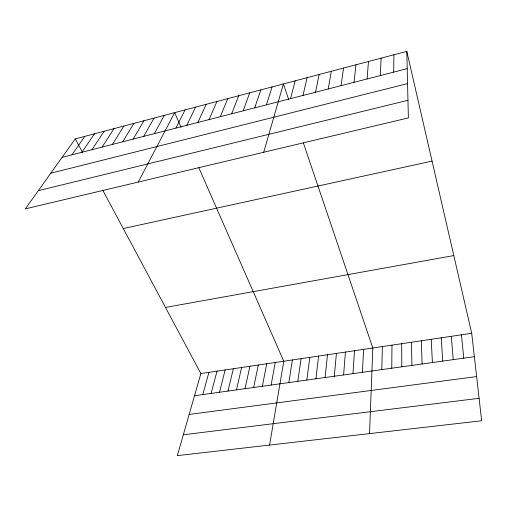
<?xml version="1.0" encoding="UTF-8"?>
<svg xmlns="http://www.w3.org/2000/svg" width="507" height="507" viewBox="0 0 507 507"><rect width="100%" height="100%" fill="white"/><g stroke="black" fill="none" stroke-linecap="round" stroke-linejoin="round"><path stroke-width="0.76" d="M391.765 368.215L391.981 345.14M393.692 72.121L393.895 54.781M381.809 369.603L382.36 346.573M369.533 433.612L372.81 347.992L303.408 143.012M380.32 75.562L381.118 58.153M362.423 372.309L363.614 349.361M352.98 373.627L354.482 350.717M343.607 374.933L345.419 352.067M367.093 78.959L368.475 61.486M334.309 376.232L336.42 353.404M325.082 377.519L327.49 354.735M354 82.324L355.952 64.795M315.918 378.799L318.618 356.053M306.83 380.066L309.815 357.359M341.046 85.658L343.562 68.065M297.805 381.327L301.076 358.658M288.844 382.576L292.4 359.951M269.578 445.064L283.781 361.231L198.864 167.83M328.225 88.953L331.293 71.303M271.131 385.047L275.225 362.505M262.366 386.271L266.733 363.766M315.544 92.211L319.144 74.51M253.671 387.481L258.297 365.021M245.033 388.692L249.919 366.263M236.465 389.883L241.605 367.505M302.983 95.443L307.115 77.685M227.954 391.074L233.347 368.728M219.506 392.253L225.146 369.952M290.555 98.637L295.201 80.828M211.115 393.419L217.002 371.162M202.787 394.585L208.916 372.36M102.801 190.309L200.88 373.558L177.33 455.628L481.65 420.772L471.706 333.289L406.798 51.372L75.277 138.874L25.35 208.871L408.376 117.909L406.798 51.372M263.697 152.265L283.407 83.94L288.616 99.328M266.441 104.835L272.069 86.931M254.736 107.845L260.839 89.897M243.145 110.824L249.71 92.832M231.667 113.771L238.689 95.747M220.304 116.692L227.763 98.624M209.042 119.589L216.945 101.482M197.895 122.453L206.222 104.315M186.849 125.292L195.601 107.116M175.91 128.106L185.068 109.899M138.259 182.057L174.636 112.649L181.069 127.295M154.343 133.652L164.3 115.381M143.709 136.383L154.052 118.08M133.176 139.095L143.899 120.761M122.738 141.776L133.835 123.416M112.396 144.432L123.86 126.053M102.148 147.068L113.967 128.664M91.995 149.679L104.169 131.25M81.938 152.265L94.454 133.81M71.962 154.825L84.821 136.358M62.082 157.366L407.21 68.648M50.789 173.204L407.565 83.611M38.329 190.676L407.958 100.304M123.271 228.549L432.065 161.118M165.491 307.432L453.809 255.572M200.88 373.558L471.706 333.289M194.517 395.739L474.362 356.694M189.149 414.441L476.624 376.568M183.312 434.778L479.096 398.312M75.277 138.874L82.609 152.582M461.465 334.81L463.747 358.176M451.306 336.325L453.214 359.64M441.223 337.82L442.763 361.104M431.223 339.31L432.401 362.549M421.298 340.786L422.116 363.982M411.45 342.25L411.918 365.408M401.677 343.702L401.804 366.815"/></g></svg>
